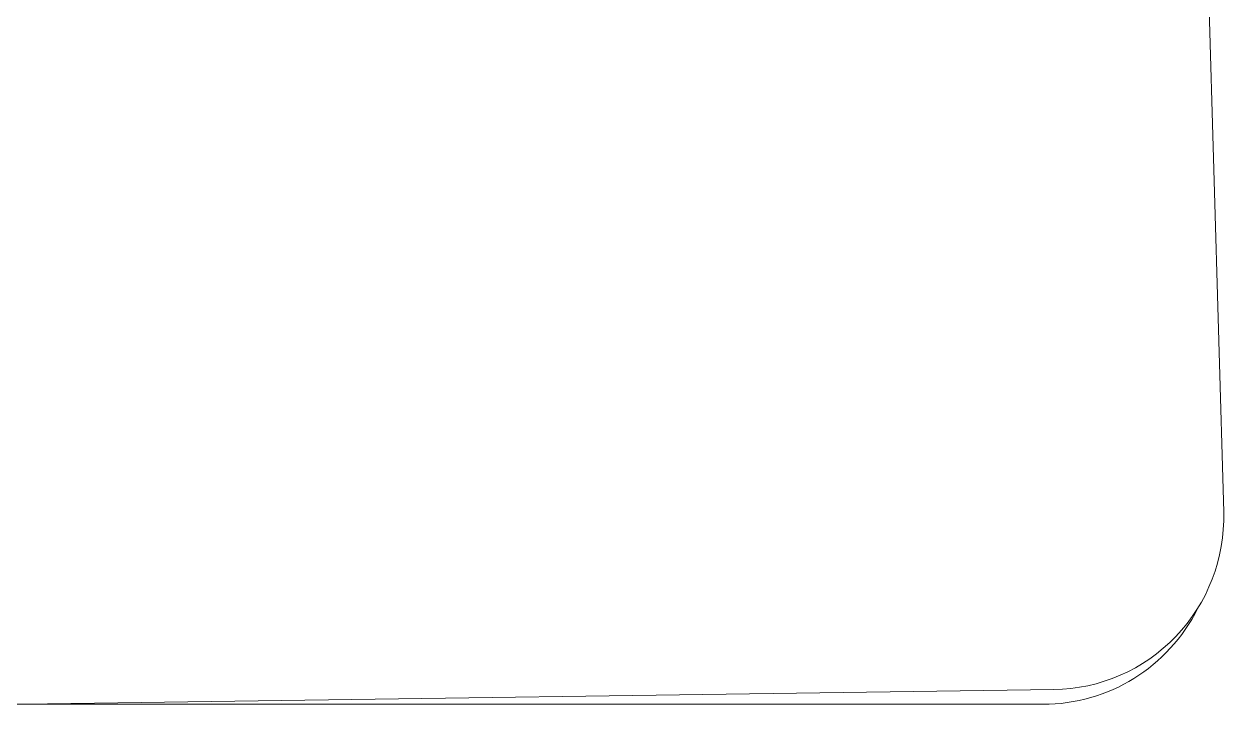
# Model space of a CAD drawing. Header units: millimetres. Extents: x 72 to 2826, y -203 to 794.
# Drawn here: x 1758.05702 to 1758.08167, y 386.22061 to 386.23459 of the extents above; entities that cross this region are included whole.
import ezdxf

# ---------------------------------------------------------------- set-up
doc = ezdxf.new("R2010")
doc.units = ezdxf.units.MM
doc.layers.add('mobiliario', color=252, linetype='Continuous', lineweight=9)

# ---------------------------------------------------------------- blocks, each defined once
blk = doc.blocks.new('SE2')
at = {"layer": 'mobiliario'}
for p, q in [((125.2947, 345.6396), (126.3332, 345.6396)), ((130.0712, 345.5713), (125.2947, 345.6396)), ((126.3332, 345.6396), (128.9332, 345.6396)), ((128.9332, 345.6396), (130.0217, 345.6396)), ((130.6897, 338.8071), (130.8595, 344.7486))]:
    blk.add_line(p, q, dxfattribs=at)
for centre, start, end in [((125.2833, 344.8397), 89.1815, 180), ((130.0217, 344.8396), 26.429, 90), ((130.0598, 344.7714), 358.3631, 89.1815)]:
    blk.add_arc(centre, 0.8, start, end, dxfattribs=at)

msp = doc.modelspace()

# ---------------------------------------------------------------- block references
at = {"xscale": -0.0044247438065974, "yscale": 0.0044247438065974, "zscale": 0.0044247438065974, "rotation": 180}
msp.add_blockref('SE2', (1757.502622, 387.749994), dxfattribs=at)

doc.saveas('drawing.dxf')
